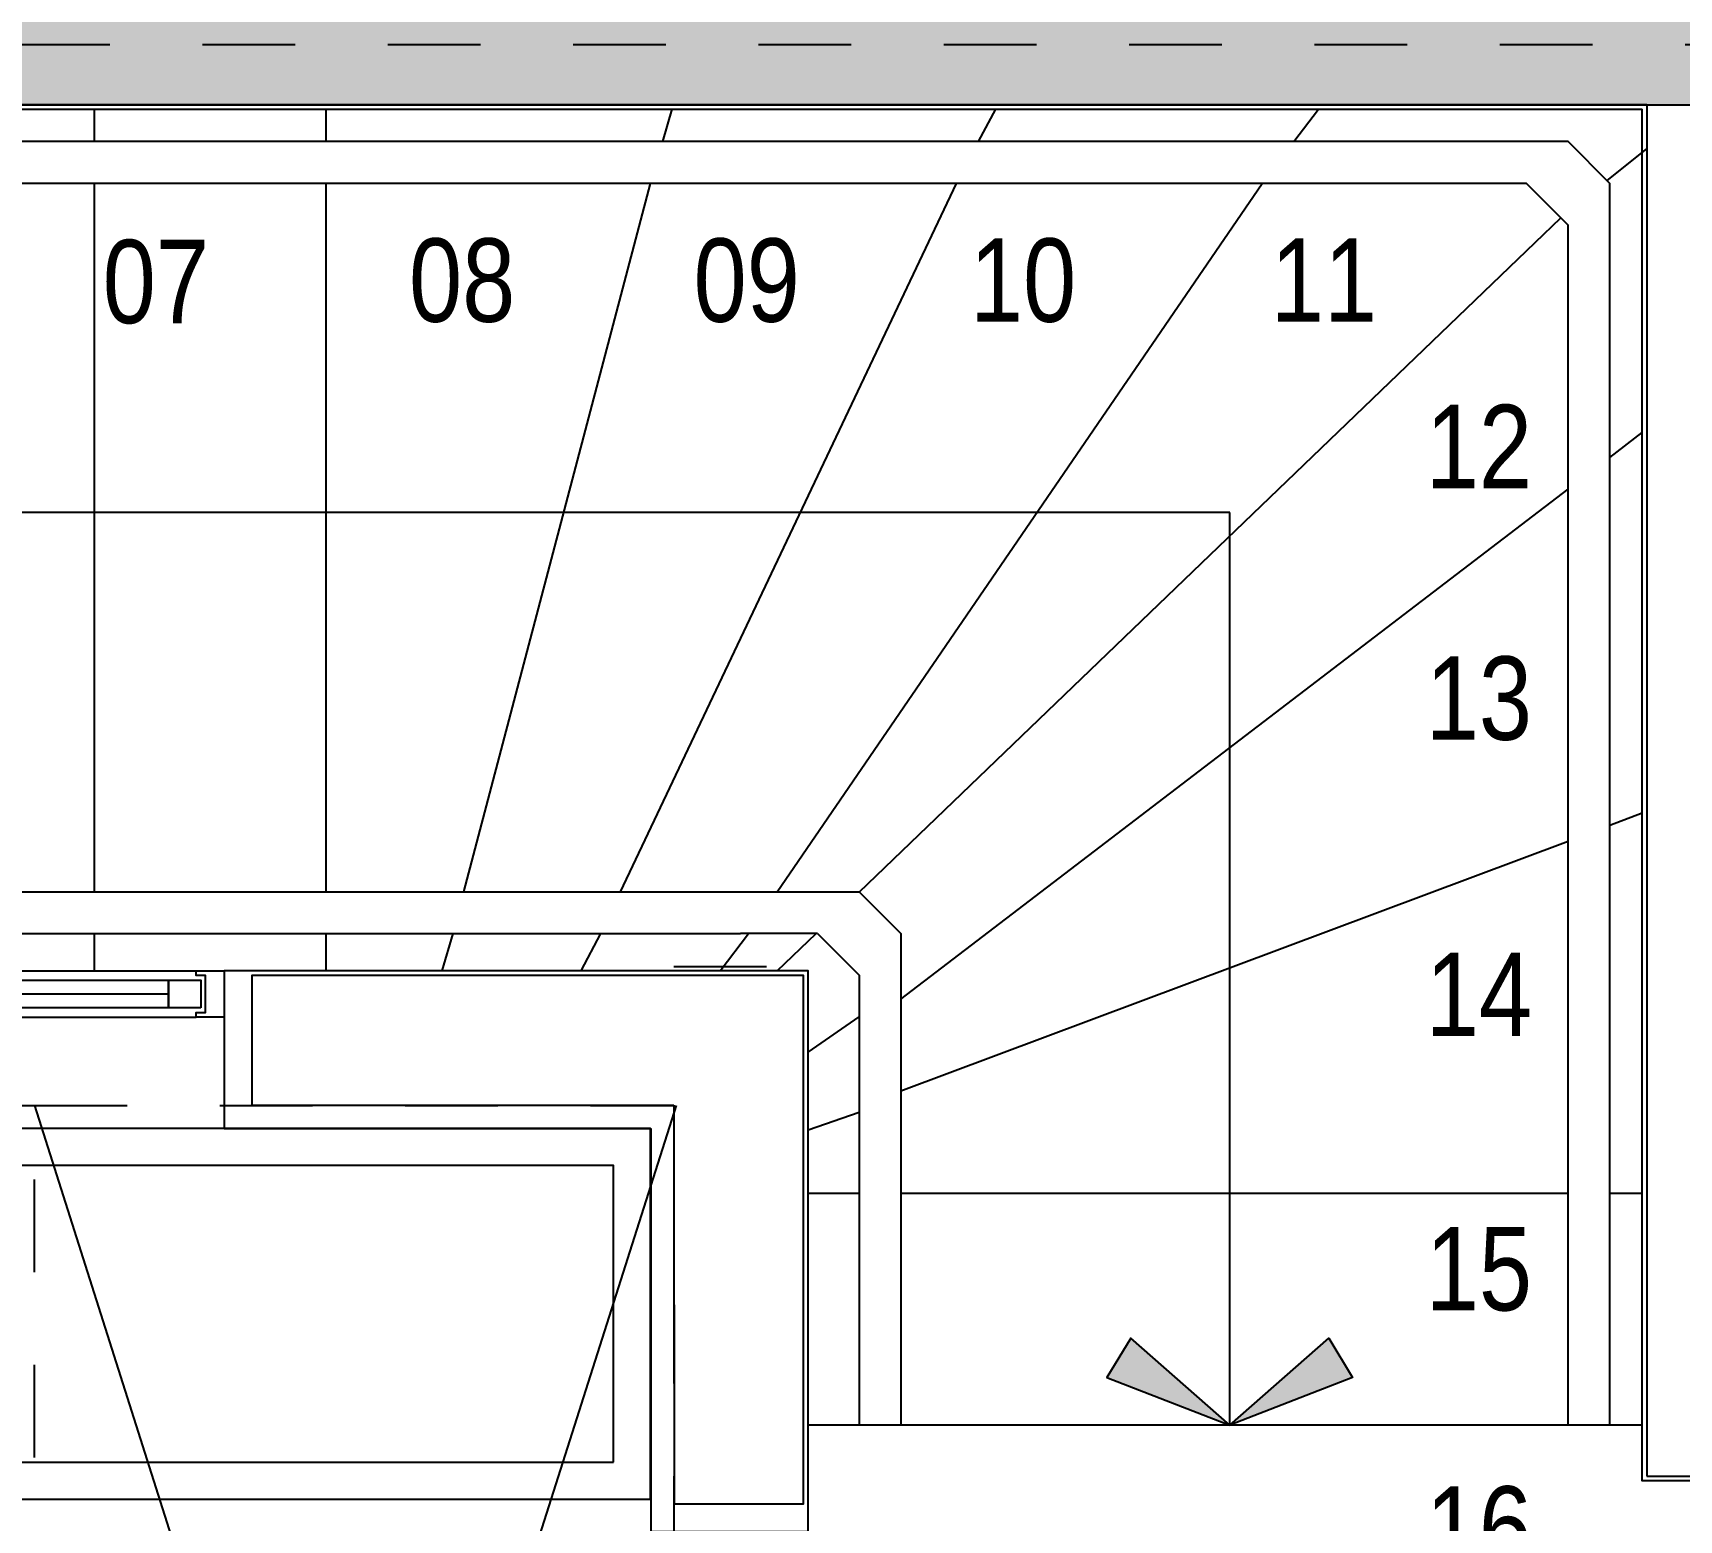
# Model space of a CAD drawing. Header units: metres. Extents: x -40 to 570, y -25 to 184.
# Drawn here: x 113.438 to 115.215, y -4.797 to -3.192 of the extents above; entities that cross this region are included whole.
import ezdxf
from ezdxf.enums import TextEntityAlignment as Align

# ---------------------------------------------------------------- set-up
doc = ezdxf.new("R2010")
doc.units = ezdxf.units.M
for name, pattern in [('DUPLEX SUPERIOR$0$DASHEDX2', [1.5, 1, -0.5]), ('DUPLEX SUPERIOR$0$ESTILO_TQS_0001', [1, 0.7, -0.3]), ('DUPLEX SUPERIOR$0$ESTILO_TQS_0004', [1.12, 0.5, -0.2, 0.01, -0.2, 0.01, -0.2])]:
    doc.linetypes.add(name, pattern=pattern)
for name, color, linetype in [('ARQ-DIM', 2, 'Continuous'), ('ARQ-TXT', 2, 'Continuous'), ('DUPLEX SUPERIOR$0$1', 232, 'DUPLEX SUPERIOR$0$DASHEDX2'), ('DUPLEX SUPERIOR$0$205', 7, 'DUPLEX SUPERIOR$0$ESTILO_TQS_0004'), ('DUPLEX SUPERIOR$0$21', 232, 'Continuous'), ('DUPLEX SUPERIOR$0$210', 15, 'DUPLEX SUPERIOR$0$ESTILO_TQS_0001'), ('DUPLEX SUPERIOR$0$4', 2, 'Continuous'), ('DUPLEX SUPERIOR$0$5', 232, 'Continuous'), ('DUPLEX SUPERIOR$0$ARQ-ALV ACAB', 4, 'Continuous'), ('DUPLEX SUPERIOR$0$ARQ-ALV OSSO', 5, 'Continuous'), ('DUPLEX SUPERIOR$0$ARQ-AUX1', 1, 'Continuous'), ('DUPLEX SUPERIOR$0$ARQ-AUX2', 2, 'Continuous'), ('DUPLEX SUPERIOR$0$ARQ-CAX @ 1', 1, 'Continuous'), ('DUPLEX SUPERIOR$0$ARQ-HID', 7, 'Continuous'), ('DUPLEX SUPERIOR$0$ARQ-MOB', 7, 'Continuous'), ('DUPLEX SUPERIOR$0$ARQ-SIM', 1, 'Continuous')]:
    doc.layers.add(name, color=color, linetype=linetype)
doc.styles.add('M50', font='ARIALN.TTF', dxfattribs={"height": 0.15})

# ---------------------------------------------------------------- blocks, each defined once
blk = doc.blocks.new('DUPLEX SUPERIOR$0$ADESA-IND')
h = blk.add_hatch(color=256)
h.paths.add_polyline_path([(0.1768, 0), (0.3194, 0.1248), (0.3535, 0.0683)])
h.paths.add_polyline_path([(0.1768, 0), (0.0342, 0.1248), (0, 0.0683)])
for points in [[(0.1768, 0), (0.0342, 0.1248), (0, 0.0683)], [(0.1768, 0), (0.3194, 0.1248), (0.3535, 0.0683)]]:
    blk.add_lwpolyline(points, close=True)
blk = doc.blocks.new('*U1071')
at = {"color": 0, "linetype": 'ByBlock', "ltscale": 0.5}
for points in [[(0.02, -0.045), (0.02, -0.045), (0.02, -0.045), (0.02, -0.045), (0.02, -0.045), (0.02, -0.045), (0.02, -0.045), (0.02, -0.045), (0.02, -0.045), (0.03, -0.045), (0.03, -0.05), (0, -0.05), (0, 0), (0.03, 0), (0.03, -0.005), (0.02, -0.005), (0.02, -0.045)], [(0.7799, -0.045), (0.7799, -0.045), (0.7799, -0.045), (0.7799, -0.045), (0.7799, -0.045), (0.7799, -0.045), (0.7799, -0.045), (0.7799, -0.045), (0.7799, -0.045), (0.7699, -0.045), (0.7699, -0.05), (0.7999, -0.05), (0.7999, 0), (0.7699, 0), (0.7699, -0.005), (0.7799, -0.005), (0.7799, -0.045)], [(0.025, -0.01), (0.06, -0.01), (0.06, -0.04), (0.025, -0.04)], [(0.7749, -0.01), (0.7399, -0.01), (0.7399, -0.04), (0.7749, -0.04)]]:
    blk.add_lwpolyline(points, close=True, dxfattribs=at)
at = {"color": 8, "linetype": 'ByBlock', "ltscale": 0.5}
for points in [[(0.7699, 0), (0.03, 0)], [(0.7699, -0.05), (0.03, -0.05)]]:
    blk.add_lwpolyline(points, dxfattribs=at)
at = {"color": 7, "linetype": 'ByBlock', "ltscale": 0.5}
blk.add_lwpolyline([(0.7399, -0.01), (0.7399, -0.04), (0.06, -0.04), (0.06, -0.01)], close=True, dxfattribs=at)
blk.add_lwpolyline([(0.06, -0.025), (0.7399, -0.025)], dxfattribs=at)
blk = doc.blocks.new('DUPLEX SUPERIOR$0$planta duplex inferior tipo 1')
at = {"layer": 'DUPLEX SUPERIOR$0$ARQ-ALV ACAB'}
for points in [[(4.4649, 1.575), (4.465, 1.605), (4.635, 1.605), (4.6349, 1.55), (4.6849, 1.55), (4.6849, 1.45), (4.6349, 1.45), (4.6349, 0.0699), (5.2749, 0.0699), (5.2749, 0.3599), (6.055, 0.3599), (6.055, 1.45), (5.3549, 1.45), (5.3549, 1.55), (6.205, 1.55), (6.205, 0.0699)], [(10.9049, 0.09), (9.515, 0.0899), (9.5152, 1.1698), (8.5352, 1.1696), (8.5352, 0.9996), (9.3452, 0.9996), (9.345, 0.0699), (6.205, 0.0699)]]:
    blk.add_lwpolyline(points, dxfattribs=at)
blk.add_lwpolyline([(7.2749, 1.1699), (7.2747, 1.6049), (7.1049, 1.6049), (7.1051, 0.9999), (7.2473, 0.9999), (7.7352, 0.9998), (7.7352, 1.1698)], close=True, dxfattribs=at)
at = {"layer": 'DUPLEX SUPERIOR$0$ARQ-ALV OSSO'}
for p, q in [((6.2, 1.545, 0), (5.3949, 1.545)), ((6.2, 0.0649, 0), (6.2, 1.545, 0))]:
    blk.add_line(p, q, dxfattribs=at)
blk.add_lwpolyline([(7.2499, 1.1449), (7.2497, 1.5749), (7.1099, 1.5749), (7.1101, 1.0049), (7.2473, 1.0049), (7.7052, 1.0048), (7.7052, 1.1448), (7.2499, 1.1449)], dxfattribs=at)
at = {"layer": 'DUPLEX SUPERIOR$0$ARQ-ALV OSSO', "elevation": 0}
blk.add_lwpolyline([(9.35, 0.0649), (6.2, 0.0649)], dxfattribs=at)
at = {"layer": 'DUPLEX SUPERIOR$0$ARQ-AUX1', "ltscale": 0.1}
for p, q in [((6.205, 1.4899, 0), (6.24, 1.4899, 0)), ((6.285, 1.4899, 0), (7.005, 1.4899, 0)), ((7.05, 1.4899, 0), (7.1049, 1.4899, 0)), ((6.205, 1.2399, 0), (6.24, 1.2399, 0)), ((6.285, 1.2399, 0), (7.005, 1.2399, 0)), ((7.05, 1.2399, 0), (7.1048, 1.2399, 0))]:
    blk.add_line(p, q, dxfattribs=at)
at = {"layer": 'DUPLEX SUPERIOR$0$ARQ-AUX1', "ltscale": 0.1, "elevation": 0}
for points in [[(7.1049, 1.1713), (7.05, 1.1522)], [(7.005, 1.1293), (6.285, 0.8599)], [(7.1049, 1.0876), (7.05, 1.0494)], [(7.1384, 0.9999), (7.0965, 0.9596)], [(7.625, 0.9996), (7.625, 0.9596)], [(7.0498, 0.9148), (6.2927, 0.1871)], [(7.3075, 0.9146), (6.945, 0.1499)], [(7.625, 0.9146), (7.625, 0.1499)], [(7.875, 0.9146), (7.875, 0.1499)], [(6.24, 0.8427), (6.2049, 0.8293)], [(6.2429, 0.147), (6.2, 0.1125)], [(6.581, 0.1049), (6.5542, 0.0699)], [(6.9211, 0.1049), (6.9026, 0.0699)], [(7.625, 0.1049), (7.625, 0.0699)], [(7.875, 0.1049), (7.875, 0.0699)]]:
    blk.add_lwpolyline(points, dxfattribs=at)
at = {"layer": 'DUPLEX SUPERIOR$0$ARQ-AUX1', "ltscale": 0.1}
for points in [[(7.005, 1.0305), (6.285, 0.48)], [(7.875, 0.9996), (7.875, 0.9596)], [(7.1386, 0.9146), (6.615, 0.1499)], [(7.4764, 0.9146), (7.275, 0.1499)], [(6.24, 0.4456), (6.205, 0.4188)], [(7.2619, 0.1049), (7.2516, 0.0699)]]:
    blk.add_lwpolyline(points, dxfattribs=at)
at = {"layer": 'DUPLEX SUPERIOR$0$ARQ-AUX1'}
for points in [[(7.2, 0.9996), (7.1694, 0.9596)], [(7.35, 0.9996), (7.3288, 0.9596)], [(7.5, 0.9996), (7.4882, 0.9596)]]:
    blk.add_lwpolyline(points, dxfattribs=at)
at = {"layer": 'DUPLEX SUPERIOR$0$ARQ-AUX2', "ltscale": 0.1}
for p, q in [((7.005, 0.9596, 0), (7.005, 1.4899, 0)), ((7.05, 1.0046, 0), (7.05, 1.4899, 0)), ((7.095, 0.9596), (7.05, 1.0046)), ((7.05, 0.9146), (7.005, 0.9596))]:
    blk.add_line(p, q, dxfattribs=at)
at = {"layer": 'DUPLEX SUPERIOR$0$ARQ-AUX2', "ltscale": 0.1, "elevation": 0}
for points in [[(6.24, 1.4899), (6.24, 0.1499), (6.285, 0.1049)], [(6.24, 1.4899), (6.285, 1.4899)], [(6.285, 1.4899), (6.285, 0.1949), (6.33, 0.1499)], [(7.005, 1.4899), (7.05, 1.4899)], [(6.33, 0.1499), (6.64, 0.1499)], [(6.64, 0.1499), (9.345, 0.1499)], [(6.285, 0.1049), (6.6056, 0.1049)], [(6.6056, 0.1049), (9.345, 0.1049)]]:
    blk.add_lwpolyline(points, dxfattribs=at)
at = {"layer": 'DUPLEX SUPERIOR$0$ARQ-AUX2', "ltscale": 0.1}
for points in [[(7.095, 0.9596), (7.1781, 0.9596)], [(9.345, 0.9596), (7.1781, 0.9596)], [(9.345, 0.9146), (7.0502, 0.9146)]]:
    blk.add_lwpolyline(points, dxfattribs=at)
at = {"layer": 'DUPLEX SUPERIOR$0$ARQ-SIM', "ltscale": 0.1}
for points in [[(6.65, 1.4899), (6.65, 0.505)], [(6.65, 0.505), (9.345, 0.505)]]:
    blk.add_lwpolyline(points, dxfattribs=at)
at = {"layer": 'DUPLEX SUPERIOR$0$ARQ-CAX @ 1'}
blk.add_blockref('*U1071', (7.7353, 1.0498), dxfattribs=at)
at = {"layer": 'DUPLEX SUPERIOR$0$ARQ-SIM', "xscale": 0.75, "yscale": 0.75, "zscale": 0.125, "rotation": 180}
blk.add_blockref('DUPLEX SUPERIOR$0$ADESA-IND', (6.7826, 1.4899), dxfattribs=at)
blk = doc.blocks.new('DUPLEX SUPERIOR$0$OPA_MOB_TIBS2p')
at = {"ltscale": 0.001}
blk.add_lwpolyline([(-1, 0.2), (-1, -0.2), (1, -0.2), (1, 0.2), (-1, 0.2)], dxfattribs=at)
blk.add_lwpolyline([(-0.96, 0.16), (-0.96, -0.16), (0.96, -0.16), (0.96, 0.16)], close=True, dxfattribs=at)
blk = doc.blocks.new('DUPLEX SUPERIOR$0$layout dupl sup tipo 1')
at = {"layer": 'DUPLEX SUPERIOR$0$ARQ-MOB', "color": 251, "xscale": -1, "rotation": 180}
blk.add_blockref('DUPLEX SUPERIOR$0$OPA_MOB_TIBS2p', (-28.42, -4.6339, -0.1142), dxfattribs=at)
blk = doc.blocks.new('DUPLEX SUPERIOR$0$EST-LO-012-BAR-R00')
at = {"layer": 'DUPLEX SUPERIOR$0$4'}
h = blk.add_hatch(color=8, dxfattribs=at)
h.dxf.hatch_style = 1
h.paths.add_polyline_path([(-1094.500883, 35.997145), (-1113.500883, 35.997145), (-1113.500883, -14.002855), (-1094.500883, -14.002855)])
h.paths.add_polyline_path([(-786.000061, 35.997145), (-805.000061, 35.997145), (-805.000061, -14.002855), (-786.000061, -14.002855)])
h.paths.add_polyline_path([(-980.00031, -99.999277), (-993.00031, -99.999277), (-993.00031, -232), (-1239.500379, -232), (-1239.500379, -245), (-980.00031, -245)])
h.paths.add_polyline_path([(-980.00031, -396.003386), (-1239.500379, -396.003386), (-1239.500379, -409.003386), (-993.00031, -409.003386), (-993.00031, -541.004109), (-980.00031, -541.004109)])
h.paths.add_polyline_path([(-1534.999687, -396.002061), (-1547.999687, -396.002061), (-1547.999687, -566.99002), (-1534.999687, -566.99002), (-1534.999687, -458.002855), (-1532.999904, -458.002855), (-1532.999904, -445.003037), (-1534.999687, -445.003037)])
h.paths.add_polyline_path([(-2548.999343, 77.001566), (-2561.999343, 77.001566), (-2561.999343, -195.998214), (-2399.510997, -195.998214), (-2399.510997, -182.998214), (-2548.999343, -182.998214)], flags=17)
h.paths.add_polyline_path([(-2548.999822, -458.004942), (-2399.510997, -458.004942), (-2399.510997, -445.004942), (-2561.999822, -445.004942), (-2561.999822, -718.004952), (-2548.999822, -718.004952)], flags=17)
h.paths.add_polyline_path([(280.995777, -409.003386), (459.996043, -409.003386), (459.996043, -396.003386), (280.995777, -396.003386)])
h.paths.add_polyline_path([(1014.995404, -718.004952), (1027.995404, -718.004952), (1027.995404, -566.99002), (1014.995404, -566.99002)])
h.paths.add_polyline_path([(865.506331, -458.001482), (1012.995404, -458.001482), (1012.995404, -444.99002), (865.506331, -444.99002)])
h.paths.add_polyline_path([(865.506331, -196.001904), (1012.995156, -196.001904), (1012.995156, -183.00198), (865.506331, -183.00198)])
h.paths.add_polyline_path([(1014.995156, -74.001904), (1027.995156, -74.001904), (1027.995156, 77.000887), (1014.995156, 77.000887)])
h.paths.add_polyline_path([(280.995777, -245), (459.996043, -245), (459.996043, -232.000209), (280.995777, -232.000209)])
h.paths.add_polyline_path([(-57.501936, -245), (0, -245), (0, -225.996934), (-57.501936, -225.996934)])
h.paths.add_polyline_path([(-980.00031, -245), (-801.000061, -245), (-801.000061, -232), (-980.00031, -232)])
h.paths.add_polyline_path([(-980.00031, -409.003177), (-801.000061, -409.003177), (-801.000061, -395.999165), (-980.00031, -395.999165)])
h.paths.add_polyline_path([(-1547.999687, -74.000884), (-1534.999687, -74.000884), (-1534.999687, 77.000932), (-1547.999687, 77.000932)])
h.paths.add_polyline_path([(-1532.999687, -196.000349), (-1385.510847, -196.000349), (-1385.510847, -183.000531), (-1532.999687, -183.000531)])
h.paths.add_polyline_path([(-1547.999904, -718.004976), (-1534.999687, -718.004976), (-1534.999687, -566.99002), (-1547.999904, -566.99002)])
h.paths.add_polyline_path([(-1532.999904, -458.002855), (-1385.510832, -458.002855), (-1385.510832, -445.003037), (-1532.999904, -445.003037)])
h.paths.add_polyline_path([(-1548.000663, -396.002061), (-2253.500545, -396.002061), (-2253.500545, -409.001685), (-2008.001965, -409.001685), (-2008.001965, -540.996579), (-1995.001777, -540.996579), (-1995.001777, -409.00183), (-1548.000663, -409.00183)])
h.paths.add_polyline_path([(1245.999783, -327.001694), (1689.007686, -327.001694), (1689.007686, -314.001694), (1245.999783, -314.001694)])
h.paths.add_polyline_path([(-249.004459, -245.001553), (-236.004459, -245.001553), (-236.004459, -0.001553), (-249.004459, -0.001553)])
h.paths.add_polyline_path([(-1548.000446, -245.001325), (-1548.000446, -232.001024), (-1995.001965, -232.001024), (-1995.001965, -100.000624), (-2008.001965, -100.000624), (-2008.001965, -232.001325), (-2253.500545, -232.001325), (-2253.500545, -245.001325)])
h.paths.add_polyline_path([(-3223.007243, -327.001694), (-2779.99934, -327.001694), (-2779.99934, -314.001694), (-3223.007243, -314.001694)])
h.paths.add_polyline_path([(1015.01125, -327.001694), (1155.51125, -327.001694), (1155.51125, -314.001694), (1015.01125, -314.001694)])
h.paths.add_polyline_path([(-2689.510807, -327.001694), (-2549.010807, -327.001694), (-2549.010807, -314.001694), (-2689.510807, -314.001694)])
h.paths.add_polyline_path([(-3223.007243, -72.001699), (-3208.007243, -72.001699), (-3208.007243, -42.001699), (-3223.007243, -42.001699)])
h.paths.add_polyline_path([(-2962.007243, -72.001699), (-2947.007243, -72.001699), (-2947.007243, -42.001699), (-2962.007243, -42.001699)])
h.paths.add_polyline_path([(1413.007686, -72.001699), (1428.007686, -72.001699), (1428.007686, -42.001699), (1413.007686, -42.001699)])
h.paths.add_polyline_path([(1674.007686, -72.001699), (1689.007686, -72.001699), (1689.007686, -42.001699), (1674.007686, -42.001699)])
h.paths.add_polyline_path([(-3223.007243, -599.001687), (-3208.007243, -599.001687), (-3208.007243, -569.001687), (-3223.007243, -569.001687)])
h.paths.add_polyline_path([(-2962.007243, -599.001687), (-2947.007243, -599.001687), (-2947.007243, -569.001687), (-2962.007243, -569.001687)])
h.paths.add_polyline_path([(1413.007686, -599.001687), (1428.007686, -599.001687), (1428.007686, -569.001687), (1413.007686, -569.001687)])
h.paths.add_polyline_path([(1674.007686, -599.001687), (1689.007686, -599.001687), (1689.007686, -569.001687), (1674.007686, -569.001687)])
edge = h.paths.add_edge_path()
edge.add_line((-2399.510997, -445.004942), (-2561.999822, -445.004942))
edge.add_line((-2561.999822, -445.004942), (-2561.999822, -718.004952))
edge.add_line((-2561.999822, -718.004952), (-2548.999822, -718.004952))
edge.add_line((-2548.999822, -718.004952), (-2548.999822, -458.004942))
edge.add_line((-2548.999822, -458.004942), (-2399.510997, -458.004942))
edge.add_line((-2399.510997, -458.004942), (-2399.510997, -445.005172))
edge.add_line((-2561.999343, 77.001566), (-2561.999343, -195.998214))
edge.add_line((-2561.999343, -195.998214), (-2399.510997, -195.998214))
edge.add_line((-2399.510997, -195.998214), (-2399.510997, -182.998214))
edge.add_line((-2399.510997, -182.998214), (-2548.999343, -182.998214))
edge.add_line((-2548.999343, -182.998214), (-2548.999343, 77.001566))
edge.add_line((-2548.999343, 77.001566), (-2561.999822, 77.001566))
h.paths.add_polyline_path([(-1109.165788, -62.830897), (-1109.165788, -3.910365), (-1132.141572, -3.910365), (-1132.141572, -62.830897)], flags=9)
at = {"layer": 'DUPLEX SUPERIOR$0$1'}
for points in [[(1343.997853, -435.004079), (1413.007686, -435.004079)], [(1343.997853, -652.999445), (1343.997853, -435.004079)], [(1413.007686, -435.004079), (1413.007686, -569.001687)]]:
    blk.add_lwpolyline(points, dxfattribs=at)
at = {"layer": 'DUPLEX SUPERIOR$0$205'}
blk.add_line((-3517.85276, -320.501693), (1995.986055, -320.501693), dxfattribs=at)
at = {"layer": 'DUPLEX SUPERIOR$0$21'}
for p, q in [((1343.997853, -652.999445), (1413.281545, -435.004079)), ((1343.997853, -435.004079), (1413.281545, -652.999445))]:
    blk.add_line(p, q, dxfattribs=at)
at = {"layer": 'DUPLEX SUPERIOR$0$210'}
for p, q in [((1413.007686, -420.004079), (1428.007686, -420.004079)), ((1333.997853, -435.004079), (1343.997853, -435.004079))]:
    blk.add_line(p, q, dxfattribs=at)
at = {"layer": 'DUPLEX SUPERIOR$0$4', "linetype": 'Continuous'}
blk.add_lwpolyline([(1245.999783, -327.001694), (1689.007686, -327.001694), (1689.007686, -314.001694), (1245.999783, -314.001694), (1245.999783, -327.001694)], dxfattribs=at)
at = {"layer": 'DUPLEX SUPERIOR$0$5', "linetype": 'Continuous'}
blk.add_lwpolyline([(1245.999783, -327.001694), (1689.007686, -327.001694), (1689.007686, -314.001694), (1245.999783, -314.001694), (1245.999783, -327.001694)], dxfattribs=at)
blk = doc.blocks.new('DUPLEX SUPERIOR')
at = {"linetype": 'Continuous', "xscale": 0.01, "yscale": 0.01, "zscale": 0.01}
blk.add_blockref('DUPLEX SUPERIOR$0$EST-LO-012-BAR-R00', (0, 0), dxfattribs=at)
at = {"layer": 'DUPLEX SUPERIOR$0$ARQ-HID', "rotation": 180}
blk.add_blockref('DUPLEX SUPERIOR$0$planta duplex inferior tipo 1', (21.38, -3.2049, 0), dxfattribs=at)
at = {"layer": 'DUPLEX SUPERIOR$0$ARQ-MOB', "xscale": -1}
blk.add_blockref('DUPLEX SUPERIOR$0$layout dupl sup tipo 1', (-15.315, 0.0591, 0.1142), dxfattribs=at)

msp = doc.modelspace()

# ---------------------------------------------------------------- block references
at = {"layer": 'ARQ-DIM'}
msp.add_blockref('DUPLEX SUPERIOR', (100, 0), dxfattribs=at)

# ---------------------------------------------------------------- texts
at = {"layer": 'ARQ-TXT', "style": 'M50'}
for s, p in [('07', (113.5711, -3.4607)), ('08', (113.9016, -3.4592)), ('09', (114.2087, -3.4592)), ('10', (114.5069, -3.4592)), ('11', (114.8316, -3.4592)), ('12', (114.9988, -3.6381)), ('13', (114.9988, -3.9103)), ('14', (114.9988, -4.23)), ('15', (114.9988, -4.5268)), ('16', (114.9988, -4.8059))]:
    msp.add_text(s, height=0.09, dxfattribs=at).set_placement(p, align=Align.MIDDLE)

doc.saveas('drawing.dxf')
